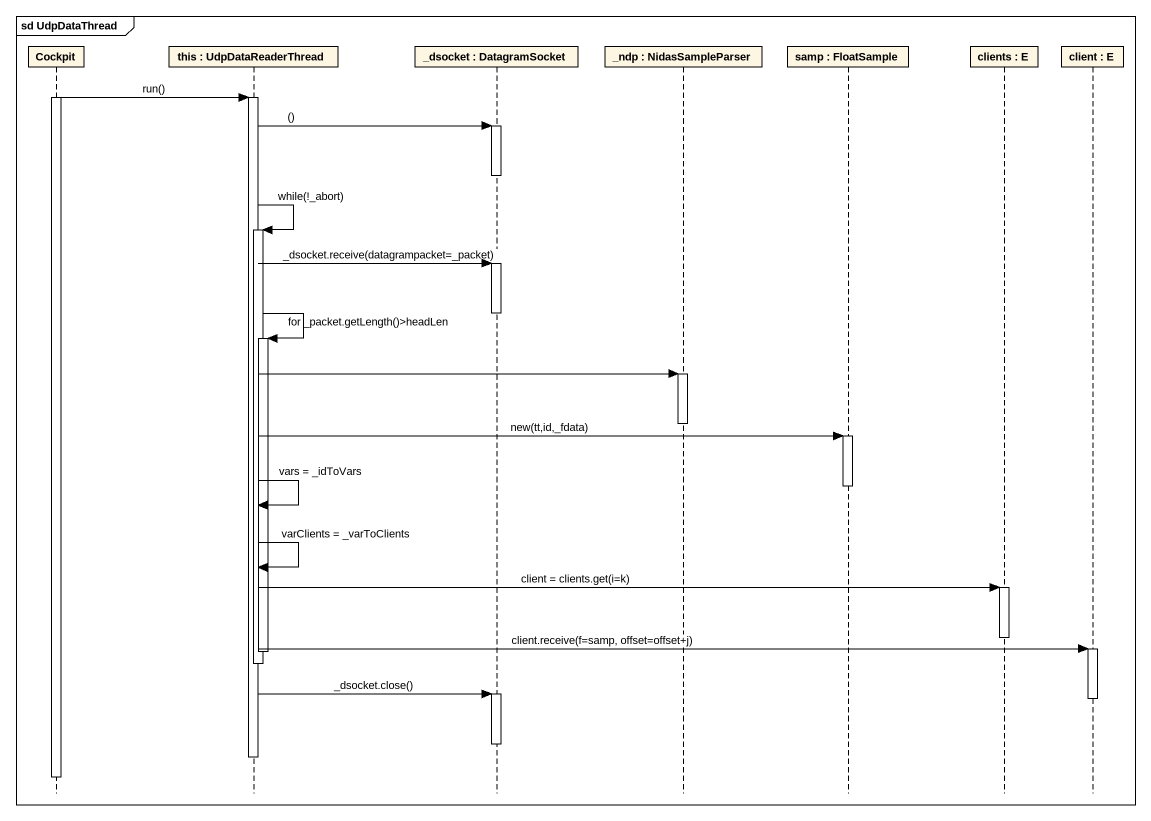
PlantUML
@startuml
mainframe sd UdpDataThread
hide footbox
participant Cockpit
participant "this : UdpDataReaderThread" as this
participant "_dsocket : DatagramSocket" as dsocket
participant "_ndp : NidasSampleParser" as ndp
participant "samp : FloatSample" as samp
participant "clients : E" as clients
participant "client : E" as client

activate Cockpit
Cockpit -> this : run()
activate this
this -> dsocket : ()
activate dsocket
deactivate dsocket
this -> this : while(!_abort)
activate this
this -> dsocket : _dsocket.receive(datagrampacket=_packet)
activate dsocket
deactivate dsocket
this -> this : for _packet.getLength()>headLen
activate this
this -> ndp
activate ndp
deactivate ndp
this -> samp : new(tt,id,_fdata)
activate samp
deactivate samp
this -> this : vars = _idToVars
this -> this : varClients = _varToClients
this -> clients : client = clients.get(i=k)
activate clients
deactivate clients
this -> client : client.receive(f=samp, offset=offset+j)
activate client
deactivate this
deactivate this
this -> dsocket : _dsocket.close()
activate dsocket
deactivate client
deactivate dsocket
deactivate this
deactivate Cockpit
@enduml
